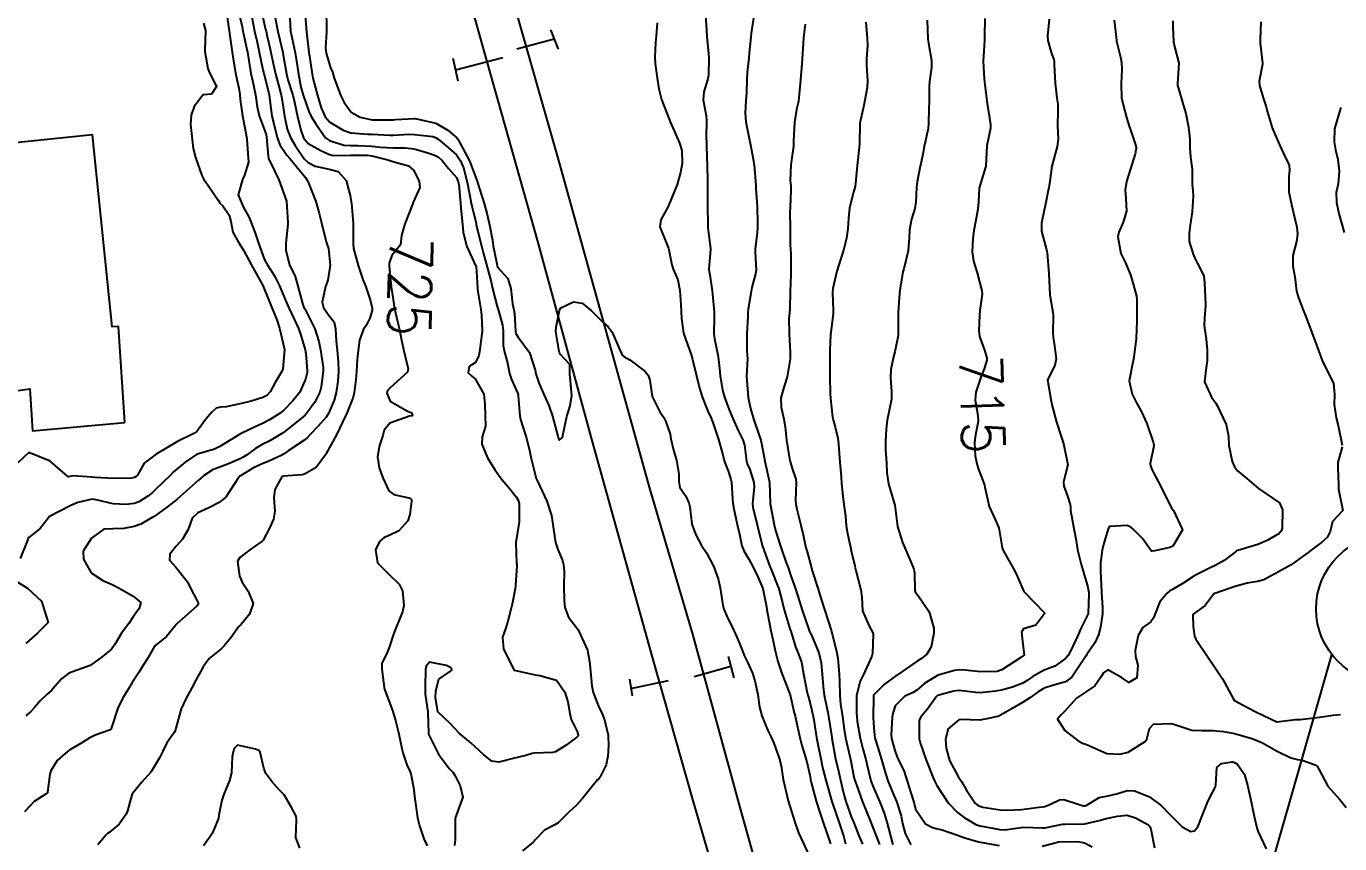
# Model space of a CAD drawing. Header units: metres. Extents: x 292545 to 299085, y 7450245 to 7463078.
# Drawn here: x 298648.7 to 298772.6, y 7450808.9 to 7450886 of the extents above; entities that cross this region are included whole.
import ezdxf
from ezdxf.enums import TextEntityAlignment as Align

# ---------------------------------------------------------------- set-up
doc = ezdxf.new("R2010")
doc.units = ezdxf.units.M
doc.linetypes.add('CONTINUO', pattern=[0])
for name, color, linetype in [('Cotas', 45, 'Continuous'), ('Curvas de Nivel 1m', 11, 'Continuous'), ('Curvas de Nivel 5m', 15, 'Continuous'), ('Edificações', 30, 'Continuous'), ('Linha Férrea', 20, 'Continuous'), ('Pórtico', 62, 'Continuous'), ('TEXTO', 45, 'Continuous')]:
    doc.layers.add(name, color=color, linetype=linetype)
doc.styles.add('Style-STANDARD', font='STANDARD.shx')

msp = doc.modelspace()

# ---------------------------------------------------------------- linework, layer by layer
at = {"layer": 'Curvas de Nivel 1m', "flags": 128}
for points, elevation in [([(298667.51, 7450887.52), (298667.79, 7450885.61), (298667.87, 7450885.13), (298668.09, 7450883.6), (298668.2, 7450882.76), (298668.39, 7450881.6), (298668.73, 7450880.2), (298668.82, 7450879.6), (298668.84, 7450879.12), (298669.05, 7450877.59), (298669.29, 7450876.46), (298669.44, 7450875.59), (298669.46, 7450875.4), (298669.61, 7450873.59), (298669.62, 7450873.22), (298669.24, 7450871.98), (298669.05, 7450871.59), (298668.67, 7450870.14), (298668.89, 7450869.59), (298668.98, 7450869.38), (298669.2, 7450868.87), (298669.67, 7450868.06), (298669.86, 7450867.58), (298670.22, 7450866.63), (298670.56, 7450865.58), (298671.14, 7450864), (298671.39, 7450863.57), (298672.07, 7450862.5), (298672.54, 7450861.56), (298673.09, 7450860.25), (298673.4, 7450859.55), (298673.95, 7450858.41), (298674.36, 7450857.53), (298674.54, 7450857.01), (298674.98, 7450855.52), (298675.04, 7450855.18), (298675.17, 7450853.52), (298675.16, 7450853.37), (298675.01, 7450852.75), (298674.47, 7450851.53), (298673.82, 7450850.7), (298672.97, 7450849.83), (298672.82, 7450849.7), (298672.62, 7450849.55), (298671.62, 7450848.9), (298670.96, 7450848.56), (298670.26, 7450848.27), (298668.94, 7450847.62), (298668.92, 7450847.61), (298668.89, 7450847.59), (298666.93, 7450846.39), (298666.41, 7450846.15), (298664.92, 7450845.72), (298664.72, 7450845.64), (298663.66, 7450844.91), (298662.9, 7450844.3), (298662.57, 7450844), (298662.23, 7450843.68), (298661.55, 7450843.02), (298660.88, 7450842.36), (298660.54, 7450842.03), (298660.12, 7450841.7), (298659.36, 7450841.21), (298658.87, 7450841.02), (298658.07, 7450840.93), (298656.87, 7450841), (298655.25, 7450841.38), (298654.87, 7450841.42), (298653.52, 7450841.12), (298652.86, 7450840.85), (298650.85, 7450839.81), (298649.98, 7450838.67), (298648.91, 7450837.83), (298648.86, 7450837.79), (298648.82, 7450837.64), (298648.09, 7450835.84)], 729), ([(298669.91, 7450887.09), (298670.21, 7450885.58), (298670.44, 7450884.53), (298670.64, 7450883.58), (298670.99, 7450881.94), (298671.08, 7450881.57), (298671.34, 7450880.6), (298671.57, 7450879.57), (298671.76, 7450878.02), (298671.83, 7450877.56), (298672.01, 7450876.84), (298672.34, 7450875.55), (298672.57, 7450874.85), (298673.26, 7450873.88), (298673.55, 7450873.54), (298674.99, 7450871.77), (298675.17, 7450871.52), (298675.23, 7450871.41), (298675.98, 7450869.51), (298676.31, 7450868.39), (298676.5, 7450867.51), (298676.97, 7450865.7), (298677.03, 7450865.5), (298677.16, 7450865.07), (298677.34, 7450863.5), (298677.12, 7450862.08), (298676.96, 7450861.66), (298676.9, 7450861.5), (298676.58, 7450860.01), (298676.7, 7450859.5), (298677.08, 7450858.93), (298677.7, 7450858.12), (298677.82, 7450857.49), (298677.91, 7450856.34), (298678, 7450855.49), (298678.09, 7450854.43), (298678.13, 7450853.48), (298678.07, 7450852.55), (298677.9, 7450851.49), (298677.7, 7450850.77), (298677.16, 7450849.5), (298676.96, 7450849.18), (298676.17, 7450848.29), (298675.44, 7450847.52), (298675.2, 7450847.26), (298674.94, 7450847.03), (298673.37, 7450845.99), (298672.92, 7450845.68), (298672.85, 7450845.63), (298672.71, 7450845.55), (298671.49, 7450844.99), (298670.91, 7450844.76), (298670.1, 7450844.38), (298668.89, 7450843.64), (298668.86, 7450843.62), (298668.81, 7450843.59), (298668.6, 7450843.31), (298667.5, 7450841.61), (298666.87, 7450841.11), (298665.88, 7450840.61), (298664.86, 7450840.14), (298664.33, 7450839.65), (298663.93, 7450838.56), (298663.41, 7450837.66), (298662.82, 7450837), (298662.22, 7450836.26), (298662.18, 7450835.68), (298662.79, 7450835.03), (298663.87, 7450833.65), (298664.16, 7450833.04), (298664.76, 7450831.9), (298664.88, 7450831.64), (298664.88, 7450831.51), (298664.75, 7450831.33), (298662.88, 7450829.67), (298662.8, 7450829.6), (298662.73, 7450829.53), (298661.9, 7450828.49), (298660.92, 7450827.69), (298660.8, 7450827.59), (298660.7, 7450827.44), (298660.06, 7450826.33), (298659.67, 7450825.7), (298659.28, 7450825.1), (298658.67, 7450824.13), (298658.41, 7450823.71), (298657.75, 7450822.62), (298657.31, 7450821.73), (298656.68, 7450819.8), (298656.66, 7450819.74), (298656.64, 7450819.71), (298656.61, 7450819.68), (298655.18, 7450819.17), (298654.6, 7450818.9), (298653.91, 7450818.45), (298652.79, 7450817.79), (298652.58, 7450817.66), (298651.58, 7450816.79), (298650.97, 7450815.81), (298650.88, 7450815.49), (298650.68, 7450813.81), (298650.64, 7450813.71), (298650.54, 7450813.63), (298649.42, 7450812.93), (298648.51, 7450811.94)], 727), ([(298668.66, 7450887.6), (298669.02, 7450885.98), (298669.1, 7450885.59), (298669.38, 7450884.28), (298669.53, 7450883.59), (298669.56, 7450883.4), (298669.85, 7450881.59), (298670, 7450880.93), (298670.29, 7450879.58), (298670.45, 7450878.44), (298670.63, 7450877.58), (298671.28, 7450875.81), (298671.33, 7450875.57), (298671.47, 7450873.79), (298671.52, 7450873.57), (298672.09, 7450872.4), (298672.48, 7450871.55), (298673.2, 7450869.54), (298673.34, 7450867.54), (298673.35, 7450867.37), (298673.17, 7450865.86), (298673.14, 7450865.54), (298673.15, 7450864.87), (298673.5, 7450863.54), (298674.03, 7450862.44), (298674.29, 7450861.53), (298674.72, 7450859.9), (298674.86, 7450859.52), (298674.94, 7450859.38), (298675.08, 7450859.13), (298675.9, 7450857.51), (298676.27, 7450856.29), (298676.42, 7450855.51), (298676.67, 7450853.85), (298676.68, 7450853.5), (298676.47, 7450852.03), (298676.35, 7450851.51), (298675.9, 7450850.59), (298675.11, 7450849.52), (298675.04, 7450849.44), (298674.96, 7450849.37), (298673.99, 7450848.57), (298672.94, 7450847.72), (298672.85, 7450847.65), (298672.68, 7450847.55), (298671.59, 7450846.91), (298670.93, 7450846.58), (298670.29, 7450846.21), (298669.44, 7450845.58), (298669.13, 7450845.38), (298668.92, 7450845.27), (298667.75, 7450844.77), (298666.91, 7450844.46), (298666.3, 7450844.23), (298665.39, 7450843.64), (298665.12, 7450843.4), (298664.89, 7450843.19), (298663.19, 7450841.67), (298662.87, 7450841.4), (298661.9, 7450840.64), (298660.85, 7450839.88), (298660.74, 7450839.81), (298660.54, 7450839.69), (298659.48, 7450839.07), (298658.84, 7450838.84), (298657.88, 7450838.68), (298656.84, 7450838.64), (298655.97, 7450838.61), (298654.82, 7450837.76), (298654.04, 7450836.53), (298654.06, 7450835.77), (298654.79, 7450834.49), (298655.88, 7450833.75), (298656.78, 7450833.39), (298657.48, 7450833.02), (298658.76, 7450832.27), (298659.46, 7450831.7), (298659.32, 7450831.13), (298658.74, 7450830.33), (298658.33, 7450829.72), (298657.66, 7450828.78), (298657.02, 7450827.74), (298656.7, 7450827.28), (298655.86, 7450826.58), (298654.68, 7450825.76), (298652.68, 7450825.03), (298651.98, 7450824.49), (298651.4, 7450823.8), (298651.06, 7450823.4), (298650.65, 7450823.05), (298650.01, 7450822.45), (298649.48, 7450821.82), (298649.08, 7450821.38), (298648.62, 7450821.01)], 728), ([(298670.83, 7450887.58), (298671.24, 7450885.72), (298671.28, 7450885.57), (298671.39, 7450885.08), (298671.67, 7450883.86), (298671.74, 7450883.56), (298672.03, 7450882.23), (298672.18, 7450881.56), (298672.5, 7450880.38), (298672.71, 7450879.55), (298672.79, 7450879.02), (298673.02, 7450877.54), (298673.28, 7450876.34), (298673.58, 7450875.54), (298674.02, 7450874.78), (298674.89, 7450873.52), (298675.25, 7450873.17), (298675.92, 7450872.83), (298677.24, 7450872.55), (298678.09, 7450872.34), (298678.84, 7450871.48), (298679.21, 7450870.07), (298679.32, 7450869.47), (298679.33, 7450869.34), (298679.49, 7450867.47), (298679.5, 7450867.14), (298679.49, 7450865.47), (298679.54, 7450865.08), (298679.98, 7450863.46), (298680.41, 7450862.16), (298680.69, 7450861.45), (298681.09, 7450860.23), (298681.29, 7450859.45), (298681.3, 7450859.23), (298681.07, 7450858.5), (298680.72, 7450857.8), (298680.49, 7450857.46), (298680.09, 7450856.42), (298679.98, 7450855.46), (298679.89, 7450854.6), (298679.81, 7450853.46), (298679.74, 7450852.72), (298679.59, 7450851.46), (298679.48, 7450850.97), (298678.97, 7450849.71), (298678.9, 7450849.53), (298678.87, 7450849.47), (298678.77, 7450849.28), (298677.93, 7450847.49), (298676.92, 7450845.69), (298676.84, 7450845.58), (298676.79, 7450845.5), (298676, 7450844.41), (298674.9, 7450843.78), (298674.68, 7450843.74), (298672.89, 7450843.59), (298672.86, 7450843.58), (298672.76, 7450843.55), (298672.11, 7450842.33), (298672.03, 7450841.56), (298672.11, 7450840.31), (298672, 7450839.56), (298671.64, 7450838.76), (298671, 7450837.57), (298670.91, 7450837.48), (298670.82, 7450837.42), (298669.75, 7450836.65), (298668.81, 7450835.93), (298668.58, 7450835.59), (298668.78, 7450834.18), (298669.04, 7450833.59), (298669.6, 7450832.75), (298670.08, 7450831.58), (298669.72, 7450830.6), (298668.9, 7450829.59), (298668.81, 7450829.51), (298668.73, 7450829.41), (298667.97, 7450828.35), (298667.33, 7450827.61), (298667.02, 7450827.3), (298666.7, 7450827.03), (298665.92, 7450826.39), (298665.34, 7450825.63), (298665.12, 7450825.2), (298664.67, 7450824.35), (298664.28, 7450823.65), (298663.71, 7450822.59), (298663.28, 7450821.66), (298662.79, 7450819.84), (298662.74, 7450819.67), (298662.7, 7450819.58), (298662.61, 7450819.44), (298661.89, 7450818.38), (298661.54, 7450817.68), (298661.23, 7450817.03), (298660.57, 7450815.93), (298660.47, 7450815.78), (298660.41, 7450815.69), (298659.58, 7450814.74), (298658.72, 7450813.72), (298658.65, 7450813.61), (298658.54, 7450813.21), (298658.2, 7450812.04), (298658.08, 7450811.72), (298657.44, 7450810.79), (298656.5, 7450810), (298656.34, 7450809.89), (298656.17, 7450809.74), (298655.42, 7450808.82)], 726), ([(298673.49, 7450887.47), (298673.59, 7450885.54), (298673.64, 7450885.29), (298674.02, 7450883.53), (298674.15, 7450882.74), (298674.33, 7450881.53), (298674.58, 7450880.28), (298674.79, 7450879.53), (298675.31, 7450878.01), (298675.54, 7450877.52), (298675.99, 7450876.82), (298676.9, 7450875.5), (298677.27, 7450875.26), (298678.62, 7450874.83), (298679.27, 7450874.78), (298679.95, 7450874.78), (298681.27, 7450874.71), (298682.08, 7450874.63), (298683.26, 7450874.56), (298684.42, 7450874.57), (298685.26, 7450874.47), (298686.53, 7450874.11), (298687.26, 7450873.86), (298687.56, 7450873.68), (298687.9, 7450873.37), (298688.5, 7450872.62), (298689.24, 7450871.76), (298689.41, 7450871.35), (298689.46, 7450871.12), (298689.62, 7450869.35), (298689.67, 7450868.88), (298689.8, 7450867.34), (298689.89, 7450866.62), (298690.2, 7450865.34), (298691.06, 7450863.4), (298691.09, 7450863.33), (298691.13, 7450862.92), (298691.23, 7450861.33), (298691.24, 7450861.2), (298691.53, 7450859.33), (298691.61, 7450858.79), (298691.68, 7450857.32), (298691.62, 7450856.76), (298691.42, 7450855.33), (298691.37, 7450854.99), (298691.03, 7450854.33), (298690.43, 7450853.93), (298690.36, 7450853.34), (298690.71, 7450853.03), (298691.01, 7450852.77), (298691.83, 7450851.32), (298691.91, 7450850.39), (298691.96, 7450849.32), (298691.97, 7450848.31), (298691.67, 7450847.32), (298691.64, 7450846.62), (298692.17, 7450845.32), (298692.91, 7450844.16), (298693.54, 7450843.3), (298694.14, 7450842.55), (298694.88, 7450841.64), (298695.09, 7450841.28), (298695.16, 7450840.99), (298695.16, 7450839.28), (298694.86, 7450837.33), (298694.86, 7450837.29), (298694.92, 7450835.4), (298694.93, 7450835.29), (298694.93, 7450835.16), (298694.81, 7450833.29), (298694.77, 7450832.98), (298694.51, 7450831.54), (298694.44, 7450831.29), (298694.1, 7450829.94), (298693.91, 7450829.3), (298693.6, 7450828.42), (298693.68, 7450827.3), (298694.68, 7450825.29), (298696.68, 7450824.85), (298697.12, 7450824.81), (298698.67, 7450824.37), (298699.48, 7450823.23), (298699.75, 7450822.32), (298699.94, 7450821.22), (298700.05, 7450820.64), (298700.62, 7450819.52), (298700.7, 7450819.31), (298700.72, 7450819.22), (298700.71, 7450819.12), (298700.61, 7450818.99), (298699.6, 7450818.23), (298698.59, 7450817.6), (298698.3, 7450817.53), (298696.59, 7450817.49), (298696.4, 7450817.45), (298695.79, 7450817.27), (298694.58, 7450816.97), (298693.24, 7450816.64), (298692.58, 7450816.72), (298691.84, 7450817.32), (298690.6, 7450818.45), (298689.5, 7450819.35), (298689.08, 7450819.81), (298688.62, 7450820.31), (298687.5, 7450821.37), (298687.28, 7450822.74), (298687.29, 7450823.37), (298687.58, 7450824.46), (298688.68, 7450825.22), (298688.76, 7450825.28), (298688.8, 7450825.36), (298688.78, 7450825.45), (298688.68, 7450825.55), (298688.3, 7450825.75), (298686.69, 7450826.06), (298686.39, 7450825.68), (298686.32, 7450825.38), (298686.28, 7450823.76), (298686.28, 7450823.39), (298686.3, 7450823.04), (298686.54, 7450821.38), (298686.55, 7450821.3), (298686.6, 7450819.38), (298686.61, 7450819.27), (298687.54, 7450817.37), (298688.57, 7450816.03), (298688.9, 7450815.69), (298689.13, 7450815.35), (298689.6, 7450814.39), (298689.85, 7450813.34), (298689.5, 7450812.38), (298689.13, 7450811.35), (298689.13, 7450809.98), (298689.12, 7450809.35), (298689.07, 7450808.77)], 724), ([(298674.94, 7450887.52), (298675.07, 7450885.85), (298675.1, 7450885.52), (298675.32, 7450883.57), (298675.33, 7450883.52), (298675.37, 7450883.21), (298675.63, 7450881.52), (298675.71, 7450881.15), (298676.13, 7450879.51), (298676.48, 7450878.34), (298676.86, 7450877.5), (298677.3, 7450876.99), (298678.55, 7450876.22), (298679.28, 7450875.98), (298680.87, 7450875.87), (298681.28, 7450875.85), (298682.95, 7450875.76), (298683.28, 7450875.77), (298684.83, 7450875.86), (298685.28, 7450875.84), (298687.03, 7450875.63), (298687.28, 7450875.55), (298687.53, 7450875.38), (298688.48, 7450874.58), (298689.26, 7450873.9), (298689.64, 7450873.35), (298689.9, 7450872.69), (298690.27, 7450871.34), (298690.51, 7450870.04), (298690.63, 7450869.34), (298691.09, 7450867.43), (298691.11, 7450867.33), (298691.18, 7450867.07), (298691.62, 7450865.33), (298691.77, 7450864.7), (298692.14, 7450863.32), (298692.51, 7450861.93), (298692.65, 7450861.31), (298693.09, 7450859.6), (298693.17, 7450859.31), (298693.6, 7450857.83), (298693.64, 7450857.3), (298693.66, 7450855.91), (298693.78, 7450855.3), (298694.05, 7450854.28), (298694.24, 7450853.29), (298694.43, 7450852.71), (298694.99, 7450851.46), (298695.07, 7450851.28), (298695.08, 7450851.19), (298695.22, 7450849.28), (298695.29, 7450848.94), (298695.83, 7450847.27), (298696.14, 7450846.06), (298696.3, 7450845.27), (298696.77, 7450843.39), (298696.82, 7450843.26), (298696.89, 7450843.12), (298697.78, 7450841.25), (298698.2, 7450839.9), (298698.32, 7450839.25), (298698.55, 7450837.52), (298698.61, 7450837.24), (298698.82, 7450836.69), (298699.24, 7450835.66), (298699.35, 7450835.23), (298699.41, 7450834.62), (298699.37, 7450833.23), (298699.39, 7450831.86), (298699.48, 7450831.23), (298699.82, 7450830.3), (298700.66, 7450829.21), (298700.73, 7450829.12), (298701.6, 7450827.2), (298701.78, 7450826.11), (298701.88, 7450825.2), (298702.02, 7450823.84), (298702.13, 7450823.2), (298702.64, 7450821.92), (298702.98, 7450821.19), (298703.2, 7450820.61), (298703.55, 7450819.18), (298703.6, 7450818.18), (298703.53, 7450817.18), (298703.37, 7450816.39), (298702.76, 7450815.19), (298702.68, 7450815.07), (298702.56, 7450814.95), (298701.76, 7450813.99), (298701.14, 7450813.21), (298700.53, 7450812.55), (298699.85, 7450811.9), (298699.16, 7450811.23), (298698.83, 7450810.92), (298698.51, 7450810.71), (298697.55, 7450810.2), (298696.65, 7450809.26), (298696.58, 7450809.17), (298696.49, 7450809.08), (298695.47, 7450808.28)], 723), ([(298676.95, 7450887.5), (298676.99, 7450885.91), (298676.98, 7450885.5), (298676.89, 7450883.99), (298676.94, 7450883.5), (298677.36, 7450882.11), (298677.55, 7450881.7), (298677.61, 7450881.5), (298677.7, 7450881.15), (298678.35, 7450879.48), (298678.66, 7450878.83), (298679.31, 7450877.94), (298680.17, 7450877.46), (298681.3, 7450877.22), (298681.55, 7450877.2), (298683.3, 7450877.22), (298683.49, 7450877.23), (298685.3, 7450877.35), (298685.35, 7450877.35), (298687.3, 7450876.9), (298688.43, 7450876.22), (298689.28, 7450875.5), (298689.4, 7450875.35), (298689.57, 7450875.05), (298690.47, 7450873.34), (298691.22, 7450871.34), (298691.23, 7450871.29), (298691.86, 7450869.32), (298692.12, 7450868.4), (298692.37, 7450867.32), (298692.63, 7450865.85), (298692.72, 7450865.31), (298693.13, 7450863.31), (298694.08, 7450862.26), (298694.36, 7450861.29), (298694.53, 7450859.85), (298694.67, 7450859.29), (298694.73, 7450858.94), (298694.81, 7450857.28), (298694.85, 7450857.07), (298695.06, 7450856.72), (298696.15, 7450855.27), (298696.68, 7450853.6), (298696.74, 7450853.26), (298697, 7450852.39), (298697.52, 7450851.25), (298697.95, 7450850.28), (298698.31, 7450849.25), (298698.81, 7450847.38), (298698.84, 7450847.24), (298698.94, 7450846.99), (298699.24, 7450847.24), (298699.3, 7450847.58), (298699.66, 7450849.23), (298699.97, 7450850.23), (298700.13, 7450851.22), (298700.03, 7450852.25), (298699.94, 7450853.23), (298699.93, 7450854.14), (298699.04, 7450855.1), (298698.96, 7450855.24), (298698.94, 7450855.35), (298698.63, 7450857.24), (298698.64, 7450857.67), (298698.98, 7450859.24), (298699, 7450859.32), (298699.09, 7450859.49), (298700.28, 7450860.04), (298701.09, 7450859.93), (298701.98, 7450859.2), (298703.07, 7450858.11), (298703.57, 7450857.68), (298703.92, 7450857.18), (298704.62, 7450855.58), (298704.81, 7450855.16), (298704.88, 7450855.01), (298705.03, 7450854.9), (298705.61, 7450854.57), (298707.02, 7450853.5), (298707.33, 7450853.14), (298707.48, 7450852.67), (298707.71, 7450851.13), (298708.43, 7450849.67), (298708.8, 7450849.12), (298708.96, 7450848.83), (298709.39, 7450847.55), (298709.46, 7450847.11), (298709.75, 7450845.93), (298710, 7450845.1), (298710.21, 7450843.79), (298710.22, 7450843.1), (298710.33, 7450842.54), (298710.88, 7450841.73), (298711.17, 7450841.09), (298711.25, 7450840.7), (298711.46, 7450839.08), (298711.78, 7450838.13), (298712.35, 7450837.07), (298712.82, 7450836.37), (298713.53, 7450835.06), (298713.92, 7450833.93), (298714.11, 7450833.06), (298714.36, 7450831.45), (298714.45, 7450831.05), (298714.74, 7450830.41), (298715.42, 7450829.04), (298715.83, 7450828.14), (298716.25, 7450827.03), (298716.37, 7450826.7), (298716.69, 7450826.05), (298717.17, 7450825.02), (298717.4, 7450824.29), (298717.66, 7450823.01), (298717.83, 7450821.82), (298718.04, 7450821.01), (298718.62, 7450819.62), (298718.93, 7450819), (298719.19, 7450818.41), (298719.69, 7450816.99), (298719.86, 7450816.27), (298720.06, 7450814.99), (298720.53, 7450812.98), (298721.02, 7450811.48), (298721.17, 7450810.97), (298721.51, 7450809.97), (298721.98, 7450808.96), (298722.48, 7450807.87)], 722), ([(298717.31, 7450887.02), (298717.04, 7450885.38), (298717.01, 7450885.02), (298716.87, 7450883.53), (298716.81, 7450883.03), (298716.67, 7450881.71), (298716.64, 7450881.03), (298716.59, 7450879.77), (298716.55, 7450879.03), (298716.49, 7450877.85), (298716.55, 7450877.03), (298716.87, 7450875.44), (298716.95, 7450875.02), (298717.26, 7450873.34), (298717.31, 7450873.02), (298717.32, 7450872.96), (298717.47, 7450871.02), (298717.49, 7450870.74), (298717.61, 7450869.02), (298717.64, 7450867.46), (298717.63, 7450867.02), (298717.61, 7450866.59), (298717.41, 7450865.02), (298717.41, 7450864.76), (298717.51, 7450863.02), (298717.46, 7450862.68), (298717.12, 7450861.4), (298717.03, 7450861.02), (298716.76, 7450859.35), (298716.74, 7450859.03), (298716.72, 7450858.67), (298716.63, 7450857.03), (298716.64, 7450855.43), (298716.67, 7450855.03), (298716.69, 7450854.68), (298716.61, 7450853.03), (298716.62, 7450852.63), (298716.75, 7450851.02), (298716.98, 7450849.98), (298717.26, 7450849.02), (298717.42, 7450848.55), (298717.96, 7450847.01), (298718.22, 7450845.71), (298718.33, 7450845.01), (298718.75, 7450843.15), (298718.77, 7450843), (298718.84, 7450841.03), (298718.84, 7450841), (298718.87, 7450840.82), (298719.22, 7450839), (298719.35, 7450838.48), (298719.82, 7450836.99), (298720.36, 7450835.43), (298720.52, 7450834.98), (298720.79, 7450834.21), (298721.22, 7450832.97), (298721.59, 7450831.79), (298721.84, 7450830.96), (298722.46, 7450829.22), (298722.55, 7450828.95), (298722.61, 7450828.84), (298722.72, 7450828.62), (298723.42, 7450826.94), (298723.64, 7450826), (298723.73, 7450824.94), (298723.82, 7450823.78), (298723.94, 7450822.94), (298724.26, 7450821.31), (298724.33, 7450820.93), (298724.61, 7450819.18), (298724.64, 7450818.93), (298724.65, 7450818.88), (298725, 7450816.93), (298725.3, 7450815.65), (298725.48, 7450814.92), (298725.74, 7450813.72), (298725.96, 7450812.92), (298726.52, 7450811.4), (298726.66, 7450811.06), (298726.73, 7450810.91), (298727.22, 7450809.62), (298727.56, 7450808.89)], 719), ([(298733.63, 7450886.61), (298733.7, 7450884.83), (298733.76, 7450884.45), (298734.06, 7450882.82), (298734.04, 7450882.14), (298733.85, 7450880.82), (298733.82, 7450880.34), (298733.82, 7450878.83), (298733.81, 7450878.34), (298733.77, 7450876.83), (298733.73, 7450876.39), (298733.4, 7450874.83), (298733.37, 7450874.73), (298733.27, 7450874.14), (298733.04, 7450873.05), (298733, 7450872.83), (298732.71, 7450871.36), (298732.65, 7450870.84), (298732.57, 7450869.47), (298732.47, 7450868.84), (298732.18, 7450867.85), (298731.98, 7450866.84), (298731.94, 7450866.08), (298731.84, 7450864.84), (298731.43, 7450863.15), (298731.35, 7450862.86), (298731.31, 7450862.68), (298731.11, 7450861.34), (298731.05, 7450860.91), (298731.05, 7450860.86), (298730.91, 7450859.04), (298730.9, 7450858.86), (298730.91, 7450857.02), (298730.9, 7450856.86), (298730.59, 7450855.32), (298730.47, 7450854.87), (298730.23, 7450853.66), (298730.19, 7450852.87), (298730.29, 7450851.58), (298730.29, 7450850.87), (298730.06, 7450849.78), (298729.86, 7450848.87), (298729.79, 7450848.04), (298729.71, 7450846.87), (298729.71, 7450846.1), (298729.8, 7450844.87), (298729.85, 7450843.93), (298729.99, 7450842.87), (298730.48, 7450841.27), (298730.58, 7450840.86), (298730.84, 7450838.86), (298731.33, 7450837.35), (298731.53, 7450836.85), (298731.93, 7450835.96), (298732.39, 7450834.84), (298732.45, 7450834.5), (298732.48, 7450832.83), (298732.56, 7450832.62), (298732.77, 7450832.38), (298733.84, 7450830.82), (298734.27, 7450829.27), (298734.26, 7450828.81), (298734.01, 7450827.52), (298733.61, 7450826.82), (298733.1, 7450826.42), (298732.7, 7450826.16), (298730.84, 7450824.86), (298730.74, 7450824.8), (298730.68, 7450824.76), (298729.6, 7450823.94), (298728.66, 7450823.02), (298728.59, 7450822.94), (298728.57, 7450822.88), (298728.57, 7450822.8), (298728.56, 7450820.88), (298728.62, 7450819.82), (298728.72, 7450818.88), (298728.76, 7450818.72), (298729.34, 7450816.87), (298729.66, 7450815.78), (298729.95, 7450814.87), (298730.54, 7450813.41), (298730.77, 7450812.86), (298731.19, 7450811.52), (298731.33, 7450810.85), (298731.57, 7450809.91), (298732.09, 7450808.84)], 716), ([(298745.16, 7450886.69), (298745, 7450885.09), (298745.03, 7450884.69), (298745.38, 7450883.45), (298745.58, 7450882.89), (298745.62, 7450882.69), (298745.63, 7450882.42), (298745.71, 7450880.68), (298745.89, 7450879.24), (298745.96, 7450878.68), (298745.97, 7450878.02), (298745.93, 7450876.68), (298745.99, 7450875.38), (298745.9, 7450874.68), (298745.41, 7450872.84), (298745.38, 7450872.69), (298745.36, 7450872.58), (298745.24, 7450871.64), (298745.12, 7450870.8), (298745.1, 7450870.69), (298744.79, 7450869.11), (298744.69, 7450868.7), (298744.42, 7450867.47), (298744.42, 7450866.7), (298744.89, 7450864.96), (298744.95, 7450864.69), (298745.13, 7450862.69), (298745.22, 7450860.69), (298745.49, 7450859.08), (298745.53, 7450858.68), (298745.49, 7450857.11), (298745.52, 7450856.69), (298745.62, 7450856.11), (298745.8, 7450854.68), (298745.68, 7450854.03), (298745.01, 7450852.69), (298745.35, 7450850.69), (298745.45, 7450850.22), (298745.85, 7450848.68), (298746.29, 7450847.34), (298746.49, 7450846.67), (298746.91, 7450844.67), (298746.5, 7450843.07), (298746.54, 7450842.67), (298746.88, 7450841.7), (298747.14, 7450840.93), (298747.15, 7450840.67), (298747.16, 7450840.37), (298747.48, 7450838.66), (298747.69, 7450837.52), (298747.83, 7450836.65), (298748.18, 7450835.27), (298748.35, 7450834.65), (298748.46, 7450834.31), (298748.78, 7450833.26), (298748.89, 7450832.64), (298748.9, 7450832.51), (298748.83, 7450830.64), (298748.82, 7450830.57), (298748.75, 7450830.42), (298748.13, 7450829.25), (298747.88, 7450828.65), (298747.16, 7450827.11), (298746.9, 7450826.67), (298746.7, 7450826.39), (298745.69, 7450825.68), (298744.69, 7450825.29), (298743.6, 7450824.71), (298743.07, 7450824.32), (298742.67, 7450824.09), (298741.69, 7450823.71), (298740.66, 7450823.41), (298740.1, 7450823.31), (298738.66, 7450823.17), (298738.23, 7450823.19), (298736.66, 7450823.39), (298736.12, 7450823.33), (298734.65, 7450822.92), (298734.58, 7450822.88), (298734.52, 7450822.81), (298733.73, 7450821.73), (298733.01, 7450820.83), (298732.9, 7450820.55), (298732.9, 7450818.83), (298732.97, 7450818.46), (298733.56, 7450816.82), (298734.22, 7450815.16), (298734.37, 7450814.81), (298734.56, 7450814.44), (298735.64, 7450812.8), (298736.52, 7450811.87), (298737.14, 7450811.4), (298738.24, 7450810.76), (298738.43, 7450810.68), (298738.51, 7450810.65), (298738.64, 7450810.63), (298740.51, 7450810.27), (298740.98, 7450810.26), (298742.51, 7450810.48), (298742.73, 7450810.5), (298744.51, 7450810.42), (298744.75, 7450810.44), (298745.97, 7450810.68), (298746.41, 7450810.78), (298746.51, 7450810.79), (298746.63, 7450810.79), (298748.51, 7450810.81), (298749.99, 7450811.15), (298750.52, 7450811.31), (298751.59, 7450811.54), (298752.52, 7450811.62), (298753.3, 7450811.37), (298754.51, 7450810.72), (298754.66, 7450810.57), (298754.75, 7450810.32), (298755.1, 7450808.56)], 714), ([(298751.27, 7450886.62), (298751.4, 7450885.53), (298751.49, 7450884.72), (298751.51, 7450884.62), (298751.89, 7450883.12), (298751.98, 7450882.61), (298752, 7450881.98), (298751.95, 7450880.61), (298751.99, 7450879.27), (298752.12, 7450878.61), (298752.46, 7450877.44), (298752.69, 7450876.6), (298752.85, 7450876.16), (298753.28, 7450874.95), (298753.36, 7450874.59), (298753.36, 7450874.51), (298753.27, 7450874.01), (298752.84, 7450872.6), (298752.44, 7450871.39), (298752.33, 7450870.6), (298752.39, 7450869.78), (298752.45, 7450868.6), (298752.13, 7450867.55), (298751.71, 7450866.61), (298751.63, 7450866.16), (298751.9, 7450864.61), (298752.32, 7450863.77), (298752.83, 7450862.59), (298753.12, 7450861.6), (298753.39, 7450860.59), (298753.42, 7450860.26), (298753.42, 7450858.59), (298753.41, 7450858.26), (298753.35, 7450856.59), (298753.34, 7450856.31), (298753.1, 7450854.59), (298753.09, 7450854.53), (298753.03, 7450854.36), (298752.7, 7450852.59), (298752.99, 7450851.32), (298753.35, 7450850.59), (298753.82, 7450849.73), (298754.38, 7450848.58), (298754.95, 7450846.8), (298755.02, 7450846.57), (298755.04, 7450846.47), (298754.93, 7450845.99), (298754.68, 7450844.81), (298754.71, 7450844.57), (298754.91, 7450844.1), (298755.72, 7450842.56), (298756.58, 7450840.85), (298756.73, 7450840.55), (298756.87, 7450840.35), (298757.73, 7450838.54), (298756.83, 7450837.01), (298756.52, 7450836.86), (298755.12, 7450836.57), (298754.86, 7450836.53), (298754.82, 7450836.54), (298754.78, 7450836.57), (298753.97, 7450837.72), (298753.09, 7450838.6), (298752.85, 7450838.78), (298752.51, 7450838.94), (298750.85, 7450838.87), (298750.75, 7450838.71), (298750.72, 7450838.62), (298750.29, 7450837.17), (298750.14, 7450836.63), (298749.99, 7450835.44), (298750.01, 7450834.63), (298750.05, 7450833.36), (298750.08, 7450832.63), (298750.18, 7450831.2), (298750.17, 7450830.63), (298750, 7450829.36), (298749.8, 7450828.63), (298749.46, 7450827.89), (298748.7, 7450826.78), (298748.61, 7450826.64), (298748.48, 7450826.43), (298747.29, 7450824.66), (298746.68, 7450824.19), (298745.48, 7450823.87), (298744.67, 7450823.61), (298744.1, 7450823.26), (298743.33, 7450822.71), (298742.65, 7450822.26), (298741.67, 7450821.7), (298740.64, 7450821.08), (298740.39, 7450820.98), (298739.42, 7450820.75), (298738.78, 7450820.61), (298738.63, 7450820.6), (298736.77, 7450820.65), (298736.63, 7450820.62), (298735.63, 7450819.78), (298735.38, 7450818.8), (298735.44, 7450817.96), (298735.76, 7450816.8), (298736.57, 7450815.27), (298736.76, 7450814.98), (298736.87, 7450814.79), (298737.34, 7450813.98), (298738.18, 7450812.77), (298738.36, 7450812.59), (298738.53, 7450812.5), (298738.89, 7450812.39), (298740.53, 7450812.12), (298741.16, 7450812.1), (298742.53, 7450812.17), (298744.21, 7450812.38), (298744.53, 7450812.42), (298744.75, 7450812.46), (298745.29, 7450812.68), (298746.12, 7450813.09), (298746.54, 7450813.12), (298747.99, 7450812.65), (298748.4, 7450812.51), (298748.53, 7450812.5), (298748.64, 7450812.53), (298748.79, 7450812.64), (298749.87, 7450813.3), (298750.55, 7450813.43), (298751.51, 7450813.65), (298752.55, 7450813.97), (298753.2, 7450813.94), (298754.55, 7450813.4), (298755.7, 7450812.56), (298756.52, 7450811.68), (298757.71, 7450810.54), (298758.51, 7450810.1), (298758.87, 7450810.16), (298759.18, 7450810.52), (298759.59, 7450811.58), (298759.96, 7450812.51), (298760.13, 7450812.91), (298760.55, 7450813.78), (298760.82, 7450814.23), (298760.89, 7450814.5), (298760.96, 7450816.11), (298761.42, 7450816.49), (298762.42, 7450816.65), (298762.58, 7450816.63), (298762.69, 7450816.58), (298762.89, 7450816.48), (298763.58, 7450815.47), (298763.87, 7450814.46), (298764.24, 7450812.76), (298764.3, 7450812.45), (298764.34, 7450812.26), (298764.52, 7450811.37), (298764.74, 7450810.45), (298764.88, 7450810.07), (298765.63, 7450808.44)], 713), ([(298708.17, 7450886.37), (298708.07, 7450885.13), (298708.03, 7450884.49), (298707.96, 7450883.13), (298707.99, 7450882.51), (298708.18, 7450881.13), (298708.33, 7450880.13), (298708.58, 7450879.13), (298709.3, 7450877.26), (298709.35, 7450877.17), (298709.36, 7450877.12), (298709.4, 7450877.02), (298710.24, 7450875.11), (298710.49, 7450874.32), (298710.54, 7450873.1), (298710.39, 7450872.25), (298710.07, 7450871.11), (298709.28, 7450869.2), (298709.25, 7450869.12), (298709.2, 7450869.02), (298708.52, 7450867.79), (298708.44, 7450867.13), (298709.16, 7450865.34), (298709.24, 7450865.12), (298709.55, 7450863.52), (298709.7, 7450863.11), (298710.14, 7450862.12), (298710.32, 7450861.1), (298710.41, 7450859.78), (298710.45, 7450859.1), (298710.46, 7450858.48), (298710.65, 7450857.1), (298711.05, 7450856.02), (298711.38, 7450855.09), (298711.51, 7450854.6), (298711.89, 7450853.08), (298712.18, 7450851.9), (298712.42, 7450851.08), (298712.97, 7450849.73), (298713.26, 7450849.07), (298713.45, 7450848.57), (298713.96, 7450847.06), (298714.37, 7450845.61), (298714.51, 7450845.05), (298714.91, 7450844), (298715.13, 7450843.29), (298715.19, 7450843.05), (298715.28, 7450841.44), (298715.3, 7450841.04), (298715.4, 7450840.51), (298715.73, 7450839.04), (298715.93, 7450838.13), (298716.17, 7450837.03), (298716.34, 7450836.55), (298716.81, 7450835.77), (298717.23, 7450835.02), (298717.68, 7450834.12), (298718.14, 7450833.01), (298718.49, 7450831.27), (298718.53, 7450831), (298718.74, 7450829.86), (298718.9, 7450829), (298718.95, 7450828.77), (298719.33, 7450826.99), (298719.57, 7450826.12), (298719.95, 7450824.99), (298720.66, 7450823.15), (298720.71, 7450822.98), (298721.08, 7450821.42), (298721.19, 7450820.97), (298721.46, 7450819.8), (298721.63, 7450818.96), (298721.83, 7450818.19), (298722.21, 7450816.96), (298722.29, 7450816.66), (298722.57, 7450815.4), (298722.64, 7450815.02), (298722.65, 7450814.95), (298722.68, 7450814.83), (298723.19, 7450812.94), (298723.48, 7450811.98), (298723.82, 7450810.94), (298724.49, 7450809.02), (298724.52, 7450808.93)], 721), ([(298722.15, 7450886.22), (298721.99, 7450884.96), (298721.94, 7450884.41), (298721.84, 7450882.97), (298721.81, 7450882.53), (298721.7, 7450880.97), (298721.67, 7450880.63), (298721.51, 7450878.97), (298721.48, 7450878.81), (298721.31, 7450878.17), (298721.12, 7450876.97), (298721.04, 7450875.21), (298721.05, 7450874.97), (298721.03, 7450874.73), (298720.8, 7450872.98), (298720.72, 7450871.48), (298720.77, 7450870.98), (298720.79, 7450870.55), (298720.72, 7450868.98), (298720.7, 7450868.48), (298720.71, 7450866.98), (298720.73, 7450865.41), (298720.76, 7450864.98), (298720.79, 7450864.61), (298720.78, 7450862.98), (298720.77, 7450862.62), (298720.73, 7450860.98), (298720.69, 7450859.37), (298720.65, 7450858.98), (298720.59, 7450858.49), (298720.64, 7450856.98), (298720.73, 7450855.29), (298720.73, 7450854.97), (298720.72, 7450854.66), (298720.45, 7450852.98), (298720.2, 7450852.18), (298719.84, 7450850.99), (298719.86, 7450850.11), (298720.13, 7450848.98), (298720.25, 7450848.27), (298720.37, 7450846.99), (298720.65, 7450845.25), (298720.71, 7450844.98), (298720.91, 7450844.33), (298721.25, 7450843.33), (298721.29, 7450842.97), (298721.24, 7450841.34), (298721.25, 7450840.97), (298721.34, 7450840.5), (298721.74, 7450838.97), (298721.95, 7450838.08), (298722.18, 7450836.96), (298722.32, 7450836.46), (298722.72, 7450834.95), (298722.8, 7450834.66), (298723.36, 7450832.94), (298723.63, 7450832.08), (298723.99, 7450830.94), (298724.59, 7450829.07), (298724.63, 7450828.93), (298724.72, 7450828.62), (298725.13, 7450826.93), (298725.22, 7450826.4), (298725.36, 7450824.92), (298725.37, 7450824.23), (298725.4, 7450822.92), (298725.48, 7450822.09), (298725.65, 7450820.92), (298725.81, 7450819.72), (298725.95, 7450818.92), (298726.35, 7450817.15), (298726.4, 7450816.91), (298726.43, 7450816.76), (298726.57, 7450816.05), (298726.76, 7450815.1), (298726.82, 7450814.91), (298726.97, 7450814.49), (298727.56, 7450812.89), (298727.84, 7450812.21), (298728.35, 7450810.88), (298728.4, 7450810.77), (298728.51, 7450810.47), (298729.14, 7450808.87)], 718), ([(298727.87, 7450886.43), (298728, 7450884.89), (298728.03, 7450884.25), (298727.92, 7450882.89), (298727.91, 7450882.35), (298728.03, 7450880.89), (298727.99, 7450880.24), (298727.73, 7450878.9), (298727.67, 7450878.55), (298727.3, 7450876.9), (298727.27, 7450874.9), (298727.03, 7450872.9), (298726.89, 7450871.24), (298726.84, 7450870.91), (298726.7, 7450870.39), (298726.33, 7450868.91), (298726.23, 7450867.95), (298726.16, 7450866.92), (298726.03, 7450866.06), (298725.75, 7450864.92), (298725.13, 7450862.93), (298724.76, 7450861.29), (298724.73, 7450860.93), (298724.79, 7450859.23), (298724.79, 7450858.93), (298724.6, 7450857.4), (298724.54, 7450856.94), (298724.47, 7450855.5), (298724.47, 7450854.94), (298724.45, 7450853.5), (298724.45, 7450852.94), (298724.49, 7450851.44), (298724.53, 7450850.93), (298724.73, 7450849.17), (298724.77, 7450848.93), (298724.96, 7450848.22), (298725.22, 7450847.2), (298725.26, 7450846.93), (298725.28, 7450846.59), (298725.41, 7450844.92), (298725.52, 7450843.54), (298725.57, 7450842.92), (298725.68, 7450841.72), (298725.79, 7450840.92), (298725.93, 7450839.84), (298726, 7450838.91), (298726.12, 7450838.2), (298726.4, 7450836.91), (298726.47, 7450836.56), (298726.81, 7450835.13), (298726.85, 7450834.9), (298726.88, 7450834.83), (298727.39, 7450832.89), (298727.47, 7450832.19), (298727.56, 7450830.89), (298728.16, 7450829.46), (298728.49, 7450828.88), (298728.54, 7450828.7), (298728.48, 7450826.88), (298728.43, 7450826.61), (298727.63, 7450824.9), (298727.32, 7450824.26), (298726.99, 7450822.9), (298726.99, 7450821.26), (298727.01, 7450820.9), (298727.04, 7450820.49), (298727.31, 7450818.9), (298727.57, 7450817.87), (298727.86, 7450816.89), (298728, 7450816.31), (298728.34, 7450814.88), (298728.55, 7450814.31), (298729.19, 7450812.87), (298729.58, 7450811.81), (298729.87, 7450810.87), (298730.39, 7450808.96), (298730.43, 7450808.86)], 717), ([(298756.82, 7450886.55), (298756.83, 7450885.97), (298756.88, 7450884.55), (298756.96, 7450884.12), (298757.37, 7450882.54), (298757.25, 7450880.64), (298757.25, 7450880.54), (298757.26, 7450880.46), (298757.34, 7450880.16), (298757.84, 7450878.53), (298758.04, 7450877.81), (298758.29, 7450876.53), (298758.41, 7450875.4), (298758.42, 7450874.53), (298758.47, 7450873.73), (298758.64, 7450872.53), (298758.64, 7450871.12), (298758.7, 7450870.53), (298758.74, 7450870.05), (298758.64, 7450868.53), (298758.46, 7450867.26), (298758.35, 7450866.53), (298758.37, 7450865.74), (298758.73, 7450864.53), (298758.85, 7450864.23), (298759.14, 7450863.67), (298759.75, 7450862.51), (298759.79, 7450861.85), (298759.86, 7450860.51), (298759.9, 7450859.7), (298759.79, 7450858.51), (298759.78, 7450857.81), (298759.95, 7450856.51), (298760.06, 7450855.5), (298760.06, 7450854.51), (298759.94, 7450853.59), (298759.79, 7450852.51), (298760.46, 7450851.04), (298760.87, 7450850.5), (298760.98, 7450850.34), (298761.84, 7450848.49), (298762.06, 7450847.38), (298762.09, 7450846.49), (298762.42, 7450844.99), (298762.65, 7450844.48), (298762.91, 7450844.12), (298763.81, 7450843.38), (298764.89, 7450842.45), (298766.87, 7450841.08), (298767.15, 7450840.43), (298767.13, 7450838.71), (298767.05, 7450838.43), (298766.84, 7450838.18), (298765.73, 7450837.54), (298764.83, 7450837.17), (298762.95, 7450836.6), (298762.82, 7450836.56), (298762.78, 7450836.53), (298762.73, 7450836.48), (298761.66, 7450835.64), (298760.8, 7450835.17), (298760.35, 7450834.96), (298759.47, 7450834.51), (298759.02, 7450834.29), (298758.79, 7450834.16), (298757.7, 7450833.45), (298756.78, 7450832.92), (298756.54, 7450832.78), (298756.27, 7450832.56), (298755.59, 7450831.74), (298755.11, 7450830.57), (298755.03, 7450830.28), (298754.74, 7450829.86), (298753.98, 7450829.34), (298753.55, 7450828.59), (298753.28, 7450827.16), (298753.3, 7450826.59), (298753.51, 7450825.77), (298753.42, 7450824.59), (298752.67, 7450824.13), (298751.97, 7450824.61), (298750.68, 7450825.35), (298750.27, 7450825.04), (298750.02, 7450824.63), (298749.47, 7450823.82), (298748.66, 7450823.29), (298747.73, 7450822.65), (298746.64, 7450821.44), (298746.24, 7450821.07), (298745.94, 7450820.68), (298746.62, 7450819.62), (298747.9, 7450818.65), (298748.35, 7450818.39), (298748.6, 7450818.32), (298749.17, 7450818.07), (298750.59, 7450817.44), (298751.81, 7450817.38), (298752.59, 7450817.58), (298754.22, 7450818.58), (298754.37, 7450818.81), (298754.62, 7450819.81), (298754.99, 7450820.2), (298756.63, 7450820.29), (298757, 7450820.18), (298758.62, 7450819.65), (298759.52, 7450819.62), (298760.62, 7450819.61), (298761.59, 7450819.52), (298762.62, 7450819.34), (298764.17, 7450818.9), (298764.61, 7450818.75), (298765.28, 7450818.44), (298766.6, 7450817.7), (298767.95, 7450817.05), (298768.59, 7450816.88), (298769.01, 7450816.82), (298770.25, 7450816.39), (298770.44, 7450816.24), (298770.58, 7450815.96), (298771.43, 7450814.37), (298772.54, 7450813.13), (298773.18, 7450812.35)], 712), ([(298765.12, 7450886.45), (298765.05, 7450884.8), (298765.07, 7450884.45), (298765.29, 7450882.54), (298765.28, 7450882.45), (298764.96, 7450880.84), (298764.98, 7450880.45), (298765.33, 7450879.28), (298765.63, 7450878.45), (298765.72, 7450878.04), (298766.18, 7450876.44), (298766.87, 7450874.84), (298767.06, 7450874.43), (298767.27, 7450874.03), (298767.78, 7450872.94), (298767.82, 7450872.42), (298767.77, 7450871.9), (298767.77, 7450870.42), (298768.02, 7450869.23), (298768.21, 7450868.41), (298768.52, 7450867.08), (298768.59, 7450866.41), (298768.48, 7450865.72), (298768.15, 7450864.42), (298768.13, 7450863.4), (298768.32, 7450862.41), (298768.48, 7450861.05), (298768.66, 7450860.41), (298768.79, 7450860.1), (298769.09, 7450859.36), (298769.45, 7450858.4), (298769.67, 7450857.81), (298770.21, 7450856.39), (298770.9, 7450854.52), (298770.96, 7450854.38), (298771.03, 7450854.24), (298771.96, 7450852.37), (298772.06, 7450851.3), (298772.03, 7450850.37), (298772.24, 7450849.1), (298772.4, 7450848.37), (298772.8, 7450846.51)], 711), ([(298772.79, 7450846.36), (298772.38, 7450844.9), (298772.37, 7450844.37), (298772.44, 7450842.82), (298772.46, 7450842.36), (298772.86, 7450840.36), (298771.89, 7450839.34), (298771.65, 7450838.37), (298771.39, 7450837.83), (298770.83, 7450837.35), (298770.28, 7450836.94), (298769.57, 7450836.39), (298769.14, 7450836.08), (298768.81, 7450835.84), (298767.98, 7450835.25), (298766.8, 7450834.59), (298766.69, 7450834.54), (298766.5, 7450834.43), (298765.41, 7450833.82), (298764.79, 7450833.67), (298763.82, 7450833.5), (298762.78, 7450833.22), (298762.22, 7450833.04), (298760.77, 7450832.55), (298760.74, 7450832.53), (298760.7, 7450832.5), (298759.86, 7450831.41), (298758.75, 7450830.59), (298758.71, 7450830.52), (298758.74, 7450829.41), (298758.85, 7450828.52), (298758.99, 7450828.24), (298760.15, 7450826.51), (298760.69, 7450825.7), (298761.5, 7450824.49), (298762.5, 7450822.63), (298762.6, 7450822.48), (298762.65, 7450822.43), (298763.92, 7450821.74), (298764.64, 7450821.38), (298766.63, 7450820.43), (298768.39, 7450820.66), (298768.64, 7450820.65), (298768.87, 7450820.65), (298770.64, 7450820.88), (298771.95, 7450821.06), (298772.64, 7450821.13)], 711), ([(298647.46, 7450833.85), (298648.77, 7450833.05), (298650.09, 7450831.82), (298650.73, 7450829.81), (298649.73, 7450828.81), (298648.7, 7450827.89), (298648.67, 7450827.86), (298648.64, 7450827.83)], 729)]:
    msp.add_lwpolyline(points, dxfattribs=dict(at, elevation=elevation))
at = {"layer": 'Curvas de Nivel 5m', "flags": 128}
for points, elevation in [([(298672.13, 7450886.84), (298672.4, 7450885.55), (298672.59, 7450884.76), (298672.86, 7450883.55), (298672.94, 7450883.12), (298673.2, 7450881.54), (298673.34, 7450880.98), (298673.8, 7450879.54), (298673.98, 7450878.87), (298674.26, 7450877.53), (298674.56, 7450876.25), (298674.83, 7450875.52), (298675.27, 7450874.98), (298676.46, 7450874.31), (298677.26, 7450873.94), (298677.62, 7450873.86), (298679.26, 7450873.89), (298680.84, 7450873.87), (298681.26, 7450873.82), (298682.76, 7450873.43), (298683.25, 7450873.28), (298684.71, 7450872.87), (298685.24, 7450872.43), (298685.72, 7450871.4), (298685.79, 7450870.83), (298685.21, 7450869.57), (298685.15, 7450869.45), (298685.14, 7450869.4), (298685.12, 7450869.32), (298684.39, 7450867.41), (298684.06, 7450866.31), (298683.97, 7450865.42), (298683.15, 7450864.4), (298682.89, 7450863.68), (298682.89, 7450863.43), (298683.09, 7450861.46), (298683.09, 7450861.43), (298683.11, 7450861.27), (298683.39, 7450859.43), (298683.7, 7450858.05), (298683.87, 7450857.42), (298684.06, 7450856.42), (298684.27, 7450855.41), (298684.7, 7450853.72), (298684.64, 7450853.41), (298683, 7450851.92), (298682.75, 7450851.68), (298682.67, 7450851.43), (298682.98, 7450850.66), (298684.63, 7450849.74), (298684.97, 7450849.6), (298685.11, 7450849.4), (298685.07, 7450849.29), (298684.96, 7450849.28), (298684.83, 7450849.27), (298682.95, 7450848.61), (298682.44, 7450847.94), (298682.3, 7450847.44), (298681.97, 7450846.4), (298681.79, 7450845.44), (298681.96, 7450844.38), (298682.29, 7450843.44), (298682.88, 7450842.23), (298683.34, 7450841.88), (298684.87, 7450841.53), (298685, 7450841.4), (298685.02, 7450841.25), (298684.86, 7450840), (298684.65, 7450839.4), (298683.81, 7450838.44), (298682.83, 7450837.98), (298682.44, 7450837.82), (298681.98, 7450837.44), (298681.62, 7450836.64), (298681.79, 7450835.44), (298682.79, 7450834.42), (298683.85, 7450833.41), (298684.16, 7450832.8), (298684.29, 7450831.41), (298684.15, 7450830.82), (298683.58, 7450829.42), (298683.34, 7450828.81), (298682.89, 7450827.43), (298682.7, 7450826.98), (298682.2, 7450825.92), (298682.21, 7450825.43), (298682.44, 7450823.65), (298682.48, 7450823.43), (298682.65, 7450823.01), (298683.23, 7450821.42), (298683.49, 7450820.56), (298683.78, 7450819.42), (298684.1, 7450817.91), (298684.22, 7450817.41), (298684.57, 7450816.39), (298684.87, 7450815.71), (298684.97, 7450815.4), (298685.21, 7450814.06), (298685.3, 7450813.4), (298685.41, 7450812.52), (298685.58, 7450811.39), (298685.75, 7450810.63), (298686.16, 7450809.39), (298686.48, 7450808.73)], 725), ([(298712.73, 7450887.08), (298712.83, 7450885.65), (298712.85, 7450885.08), (298713.03, 7450883.42), (298713.05, 7450883.07), (298713.02, 7450881.4), (298712.96, 7450881.07), (298712.57, 7450879.84), (298712.53, 7450879.08), (298712.8, 7450877.59), (298712.84, 7450877.07), (298712.8, 7450875.55), (298712.82, 7450875.07), (298712.87, 7450873.46), (298712.89, 7450873.07), (298712.93, 7450871.37), (298712.93, 7450871.07), (298712.94, 7450869.34), (298712.94, 7450869.07), (298712.96, 7450867.3), (298712.97, 7450867.07), (298713.16, 7450865.53), (298713.22, 7450865.07), (298713.22, 7450865), (298713.14, 7450864.24), (298713.05, 7450863.15), (298713.06, 7450863.07), (298713.13, 7450862.59), (298713.36, 7450861.07), (298713.4, 7450860.78), (298713.54, 7450859.07), (298713.54, 7450858.6), (298713.51, 7450857.07), (298713.58, 7450856.54), (298713.9, 7450855.06), (298714.01, 7450854.07), (298714.12, 7450853.06), (298714.35, 7450851.71), (298714.52, 7450851.05), (298714.98, 7450849.87), (298715.31, 7450849.04), (298715.82, 7450847.91), (298716.27, 7450847.03), (298716.43, 7450846.52), (298716.61, 7450845.02), (298716.67, 7450844.78), (298716.91, 7450844.23), (298717.3, 7450843.02), (298717.34, 7450842.57), (298717.17, 7450841.02), (298717.2, 7450840.69), (298717.62, 7450839.01), (298717.86, 7450837.98), (298718.12, 7450837.01), (298718.8, 7450835.08), (298718.84, 7450835), (298718.86, 7450834.95), (298719.65, 7450832.99), (298719.98, 7450831.77), (298720.15, 7450830.99), (298720.72, 7450829.11), (298720.77, 7450828.98), (298721.23, 7450827.49), (298721.46, 7450826.97), (298721.79, 7450826.06), (298721.98, 7450824.96), (298722.29, 7450823.32), (298722.39, 7450822.95), (298722.45, 7450822.75), (298722.64, 7450822.02), (298722.89, 7450820.95), (298722.96, 7450820.62), (298723.22, 7450818.94), (298723.36, 7450818.18), (298723.61, 7450816.94), (298723.78, 7450816.14), (298724.1, 7450814.93), (298724.54, 7450813.37), (298724.66, 7450812.93), (298724.72, 7450812.74), (298725.35, 7450810.92), (298725.74, 7450809.68), (298725.95, 7450808.92)], 720), ([(298739.09, 7450886.76), (298739.06, 7450885.1), (298739.04, 7450884.76), (298738.95, 7450883.19), (298738.94, 7450882.76), (298739.02, 7450881.09), (298739.06, 7450880.76), (298739.32, 7450878.76), (298739.63, 7450876.76), (298739.62, 7450876.43), (298739.27, 7450874.76), (298739.17, 7450872.84), (298739.15, 7450872.76), (298738.7, 7450871.3), (298738.56, 7450870.77), (298738.48, 7450869.49), (298738.44, 7450868.77), (298738.23, 7450867.74), (298738.04, 7450866.77), (298737.94, 7450866), (298737.88, 7450864.77), (298738.03, 7450863.88), (298738.36, 7450862.77), (298738.8, 7450861.07), (298738.82, 7450860.76), (298738.62, 7450859.24), (298738.59, 7450858.76), (298738.53, 7450857.3), (298738.57, 7450856.76), (298739.04, 7450855.49), (298739.26, 7450854.76), (298739.26, 7450854.53), (298739.02, 7450853.73), (298738.75, 7450853.03), (298738.66, 7450852.76), (298738.23, 7450851.53), (298738.17, 7450850.77), (298738.41, 7450849.33), (298738.45, 7450848.77), (298738.22, 7450847.5), (298738.1, 7450846.77), (298738.17, 7450845.52), (298738.32, 7450844.77), (298738.46, 7450844.31), (298738.9, 7450843.2), (298739.05, 7450842.76), (298739.09, 7450842.55), (298739.5, 7450840.75), (298740.07, 7450839.53), (298740.41, 7450838.74), (298740.72, 7450836.85), (298740.75, 7450836.74), (298740.82, 7450836.6), (298741.88, 7450834.72), (298742.18, 7450834.11), (298742.77, 7450832.71), (298744.75, 7450830.69), (298743.88, 7450829.56), (298742.73, 7450829.19), (298742.55, 7450828.89), (298742.56, 7450828.71), (298742.58, 7450828.57), (298742.71, 7450827.51), (298742.79, 7450826.71), (298742.7, 7450826.63), (298742.49, 7450826.5), (298740.69, 7450825.34), (298740.25, 7450825.18), (298738.69, 7450825.14), (298737.22, 7450825.32), (298736.69, 7450825.33), (298736.22, 7450825.26), (298734.68, 7450824.84), (298734.67, 7450824.83), (298734.63, 7450824.81), (298733.41, 7450824.09), (298732.66, 7450823.43), (298732.31, 7450823.19), (298731.53, 7450822.85), (298730.64, 7450821.95), (298730.37, 7450821.13), (298730.33, 7450820.86), (298730.25, 7450819.22), (298730.29, 7450818.86), (298730.59, 7450817.73), (298730.83, 7450817.1), (298730.95, 7450816.85), (298731.47, 7450815.74), (298731.77, 7450814.84), (298732.32, 7450813.05), (298732.4, 7450812.83), (298732.43, 7450812.73), (298732.53, 7450812.2), (298733.48, 7450810.82), (298734.16, 7450810.47), (298734.51, 7450810.38), (298735.05, 7450810.26), (298736.5, 7450809.74), (298737.2, 7450809.48), (298738.49, 7450809.13), (298740.45, 7450808.78)], 715), ([(298665.4, 7450886.33), (298665.57, 7450885.64), (298665.5, 7450883.77), (298665.51, 7450883.64), (298665.78, 7450882.06), (298665.95, 7450881.63), (298666.61, 7450880.35), (298666.14, 7450879.63), (298665.39, 7450879.57), (298665.32, 7450879.54), (298664.5, 7450878.46), (298664.22, 7450877.65), (298664.16, 7450876.78), (298664.27, 7450875.65), (298664.42, 7450874.49), (298664.62, 7450873.65), (298665.24, 7450871.95), (298665.4, 7450871.64), (298665.83, 7450871.03), (298666.76, 7450869.62), (298666.94, 7450869.36), (298667.2, 7450869.11), (298667.8, 7450868.22), (298667.96, 7450867.61), (298668.16, 7450866.6), (298668.72, 7450865.6), (298669.15, 7450864.92), (298669.87, 7450863.58), (298670.83, 7450861.86), (298670.99, 7450861.57), (298671.11, 7450861.26), (298671.79, 7450859.56), (298672.29, 7450858.34), (298672.55, 7450857.56), (298673.04, 7450855.55), (298672.86, 7450853.7), (298672.8, 7450853.55), (298672.13, 7450852.43), (298671.67, 7450851.56), (298671.35, 7450851.21), (298670.99, 7450851.01), (298669.89, 7450850.68), (298668.98, 7450850.44), (298667.52, 7450850.15), (298666.98, 7450850.12), (298666.58, 7450850.02), (298666.16, 7450849.63), (298665.62, 7450848.98), (298664.95, 7450848.08), (298664.76, 7450847.83), (298664.46, 7450847.64), (298662.93, 7450846.86), (298660.92, 7450845.69), (298659.78, 7450844.84), (298659.15, 7450843.71), (298659.04, 7450843.56), (298658.89, 7450843.47), (298658.59, 7450843.42), (298656.89, 7450843.39), (298655.17, 7450843.48), (298654.89, 7450843.5), (298653.04, 7450843.63), (298652.89, 7450843.6), (298652.65, 7450843.54), (298652.34, 7450843.79), (298650.91, 7450845.01), (298648.92, 7450845.83), (298647.88, 7450844.87)], 730), ([(298772.67, 7450878.36), (298772.34, 7450877.33), (298772.08, 7450876.37), (298772.03, 7450875.12), (298772.16, 7450874.37), (298772.38, 7450873.48), (298772.51, 7450872.36), (298772.42, 7450871.18), (298772.24, 7450870.36), (298772.27, 7450869.42), (298772.49, 7450868.37), (298772.97, 7450866.57)], 710), ([(298674.48, 7450808.53), (298674.08, 7450809.53), (298674.15, 7450811.17), (298674.11, 7450811.53), (298673.65, 7450812.41), (298672.99, 7450813.54), (298672.77, 7450813.77), (298672.55, 7450813.98), (298671.82, 7450814.82), (298671.26, 7450815.56), (298671.06, 7450816.06), (298670.73, 7450817.57), (298670.59, 7450817.72), (298670.3, 7450817.86), (298668.59, 7450818.22), (298668.28, 7450817.91), (298668.19, 7450817.6), (298668.1, 7450817.13), (298668.02, 7450815.61), (298667.85, 7450814.9), (298667.3, 7450813.61), (298667.11, 7450813.04), (298666.84, 7450811.62), (298666.79, 7450811.34), (298666.5, 7450810.55), (298666.21, 7450809.91), (298666, 7450809.62), (298665.37, 7450808.74)], 725), ([(298744.48, 7450808.71), (298746.06, 7450809.1), (298746.49, 7450809.15), (298748.03, 7450809.11), (298748.49, 7450809.03), (298749.2, 7450808.63)], 715)]:
    msp.add_lwpolyline(points, dxfattribs=dict(at, elevation=elevation))
at = {"layer": 'Edificações'}
msp.add_lwpolyline([(298657.97, 7450848.66), (298657.36, 7450857.72), (298656.78, 7450857.69), (298654.9, 7450875.79), (298644.86, 7450874.76), (298645.03, 7450872.19), (298642.48, 7450871.86), (298643.88, 7450857.02), (298647.3, 7450857.22), (298647.47, 7450851.61), (298648.99, 7450851.83), (298649.24, 7450847.87)], close=True, dxfattribs=at)
at = {"layer": 'Linha Férrea', "linetype": 'Continuous'}
for points in [[(298667.17, 7450985.8), (298670.75, 7450973.17), (298674.63, 7450959.2), (298678.21, 7450946.78), (298682.37, 7450931.9), (298686.5, 7450917.39), (298690.59, 7450902.69), (298694.5, 7450888.72), (298698.92, 7450873.16), (298703.37, 7450857.19), (298707.42, 7450842.57), (298711.51, 7450828.7), (298715.96, 7450812.34), (298720.78, 7450795.15), (298725.01, 7450780.38), (298729.43, 7450764.63), (298733.19, 7450751.2), (298733.55, 7450749.95), (298737.21, 7450737.52), (298741.05, 7450723.73), (298746, 7450706.86), (298749.54, 7450693.89), (298753.26, 7450680.78), (298756.7, 7450667.4)], [(298665.26, 7450978.07), (298668.63, 7450966.05), (298672.9, 7450950.99), (298676.67, 7450937.85), (298679.96, 7450925.58), (298684.63, 7450909.69), (298687.92, 7450897.64), (298692.09, 7450882.8), (298696.93, 7450865.63), (298702.02, 7450846.96), (298707.69, 7450826.54), (298711.51, 7450813.1), (298715.21, 7450800.34), (298718.96, 7450786.75), (298722.45, 7450773.99), (298726.91, 7450758.2), (298729.26, 7450749.95), (298734.81, 7450730.65), (298742.34, 7450703.45), (298750.12, 7450676.24)]]:
    msp.add_lwpolyline(points, dxfattribs=at)
at = {"layer": 'Pórtico'}
for points in [[(298698.1, 7450885.71), (298698.83, 7450883.87)], [(298698.45, 7450884.82), (298694.93, 7450883.87)], [(298688.91, 7450883.04), (298689.39, 7450880.89)], [(298689.16, 7450881.94), (298693.63, 7450883.09)], [(298714.88, 7450826.58), (298715.4, 7450824.58)], [(298715.12, 7450825.64), (298711.68, 7450824.68)], [(298705.56, 7450824.45), (298705.81, 7450822.89)], [(298705.7, 7450823.57), (298709.26, 7450824.33)]]:
    msp.add_lwpolyline(points, dxfattribs=at)
at = {"layer": 'TEXTO', "linetype": 'CONTINUO'}
msp.add_polyline3d([(298754.85, 7450767.37, 0), (298771.83, 7450826.76, 0)], dxfattribs=at)
msp.add_circle((298777.33, 7450831.09), 7, dxfattribs=at)

# ---------------------------------------------------------------- texts
at = {"layer": 'Cotas', "style": 'Style-STANDARD'}
for s, rotation, p in [('725', 268.6423, (298684.86, 7450861.46, 725)), ('715', 271.9046, (298738.82, 7450850.39, 715))]:
    msp.add_text(s, height=4, rotation=rotation, dxfattribs=at).set_placement(p, align=Align.MIDDLE_CENTER)

doc.saveas('drawing.dxf')
